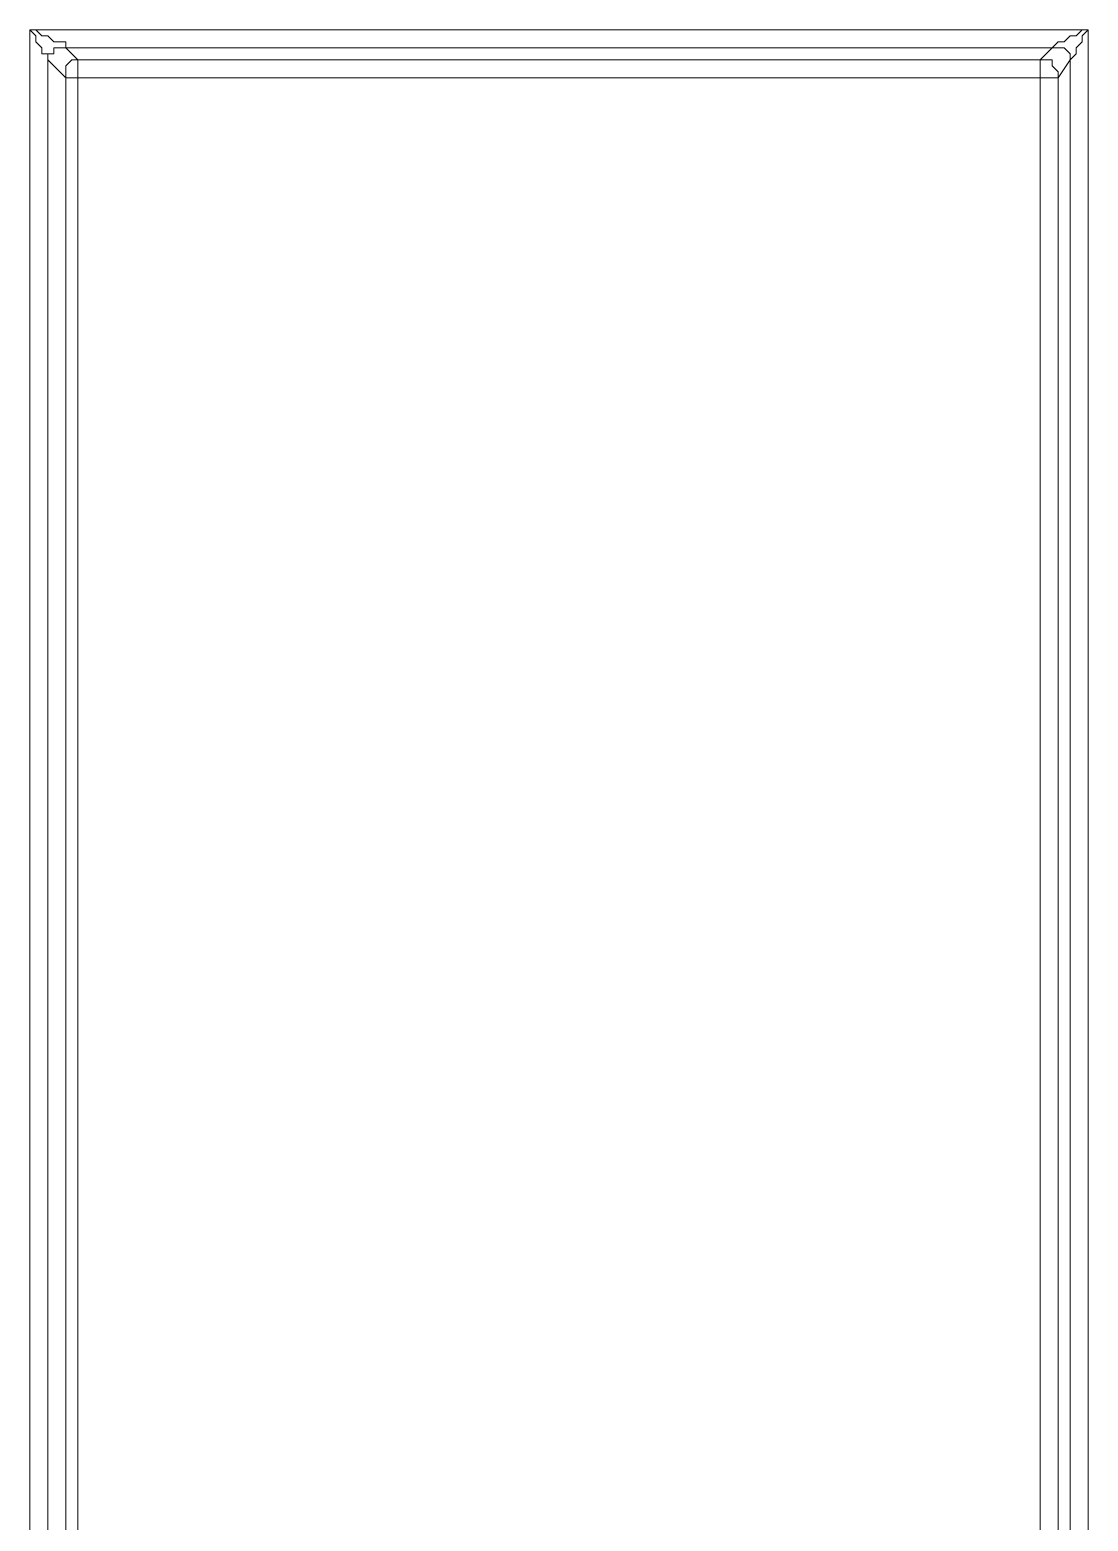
# Model space of a CAD drawing. Header units: centimetres. Extents: x -12.5 to 12.5, y -6.1 to 6.1.
# Drawn here: x -7.345 to -6.725, y -5.385 to -4.51 of the extents above; entities that cross this region are included whole.
import ezdxf

# ---------------------------------------------------------------- set-up
doc = ezdxf.new("R2010")
doc.units = ezdxf.units.CM
doc.header["$MEASUREMENT"] = 0
doc.layers.add('Camada 1', color=7, linetype='Continuous')

msp = doc.modelspace()

# ---------------------------------------------------------------- linework, layer by layer
at = {"layer": 'Camada 1', "lineweight": 9}
for points in [[(-7.34545, -5.71331), (-7.34545, -5.71331), (-7.34545, -4.51034), (-7.34545, -4.51034)], [(-7.34545, -4.51034), (-7.34545, -4.51034), (-6.72456, -4.51034), (-6.72456, -4.51034)], [(-6.72456, -4.51034), (-6.72456, -4.51034), (-6.72456, -5.71331), (-6.72456, -5.71331)], [(-6.74573, -4.52092), (-6.74573, -4.52092), (-7.32428, -4.52092), (-7.32428, -4.52092)], [(-7.32428, -4.52092), (-7.32428, -4.52092), (-7.31723, -4.52798), (-7.31723, -4.52798)], [(-6.75278, -4.52798), (-6.75278, -4.52798), (-6.74573, -4.52092), (-6.74573, -4.52092)], [(-7.33487, -4.52798), (-7.33487, -4.52798), (-7.33487, -5.69567), (-7.33487, -5.69567)], [(-7.32428, -4.53856), (-7.32428, -4.53856), (-7.33487, -4.52798), (-7.33487, -4.52798)], [(-7.31723, -4.52798), (-7.31723, -4.52798), (-6.75278, -4.52798), (-6.75278, -4.52798)], [(-6.73514, -4.52798), (-6.73514, -4.52798), (-6.7422, -4.53856), (-6.7422, -4.53856)], [(-6.73514, -5.69567), (-6.73514, -5.69567), (-6.73514, -4.52798), (-6.73514, -4.52798)], [(-7.32428, -5.68509), (-7.32428, -5.68509), (-7.32428, -4.53856), (-7.32428, -4.53856)], [(-6.75278, -4.53856), (-6.75278, -4.53856), (-7.31723, -4.53856), (-7.31723, -4.53856)], [(-7.31723, -4.53856), (-7.31723, -4.53856), (-7.31723, -5.68509), (-7.31723, -5.68509)], [(-6.75278, -5.68509), (-6.75278, -5.68509), (-6.75278, -4.53856), (-6.75278, -4.53856)], [(-6.7422, -4.53856), (-6.7422, -4.53856), (-6.7422, -5.68509), (-6.7422, -5.68509)]]:
    msp.add_open_spline(points, degree=3, dxfattribs=at)
for points, knots in [([(-7.33487, -4.52798), (-7.33487, -4.52798), (-7.33487, -4.52798), (-7.33487, -4.52798), (-7.33487, -4.52798), (-7.33487, -4.52445), (-7.33487, -4.52445), (-7.33487, -4.52445), (-7.33839, -4.52445), (-7.33839, -4.52445), (-7.33839, -4.52445), (-7.33839, -4.52092), (-7.33839, -4.52092), (-7.33839, -4.52092), (-7.34192, -4.51739), (-7.34192, -4.51739), (-7.34192, -4.51739), (-7.34192, -4.51387), (-7.34192, -4.51387), (-7.34192, -4.51387), (-7.34545, -4.51034), (-7.34545, -4.51034)], [0, 0, 0, 0, 0.142857, 0.142857, 0.142857, 0.285714, 0.285714, 0.285714, 0.428571, 0.428571, 0.428571, 0.571429, 0.571429, 0.571429, 0.714286, 0.714286, 0.714286, 0.857143, 0.857143, 0.857143, 1, 1, 1, 1]), ([(-7.34545, -4.51034), (-7.34545, -4.51034), (-7.34192, -4.51034), (-7.34192, -4.51034), (-7.34192, -4.51034), (-7.33839, -4.51387), (-7.33839, -4.51387), (-7.33839, -4.51387), (-7.33487, -4.51387), (-7.33487, -4.51387), (-7.33487, -4.51387), (-7.33134, -4.51739), (-7.33134, -4.51739), (-7.33134, -4.51739), (-7.32781, -4.51739), (-7.32781, -4.51739), (-7.32781, -4.51739), (-7.32428, -4.51739), (-7.32428, -4.51739), (-7.32428, -4.51739), (-7.32428, -4.52092), (-7.32428, -4.52092)], [0, 0, 0, 0, 0.142857, 0.142857, 0.142857, 0.285714, 0.285714, 0.285714, 0.428571, 0.428571, 0.428571, 0.571429, 0.571429, 0.571429, 0.714286, 0.714286, 0.714286, 0.857143, 0.857143, 0.857143, 1, 1, 1, 1]), ([(-6.74573, -4.52092), (-6.74573, -4.52092), (-6.74573, -4.52092), (-6.74573, -4.52092), (-6.74573, -4.52092), (-6.7422, -4.51739), (-6.7422, -4.51739), (-6.7422, -4.51739), (-6.73867, -4.51739), (-6.73867, -4.51739), (-6.73867, -4.51739), (-6.73514, -4.51387), (-6.73514, -4.51387), (-6.73514, -4.51387), (-6.73162, -4.51387), (-6.73162, -4.51387), (-6.73162, -4.51387), (-6.72809, -4.51034), (-6.72809, -4.51034), (-6.72809, -4.51034), (-6.72456, -4.51034), (-6.72456, -4.51034)], [0, 0, 0, 0, 0.142857, 0.142857, 0.142857, 0.285714, 0.285714, 0.285714, 0.428571, 0.428571, 0.428571, 0.571429, 0.571429, 0.571429, 0.714286, 0.714286, 0.714286, 0.857143, 0.857143, 0.857143, 1, 1, 1, 1]), ([(-6.72456, -4.51034), (-6.72456, -4.51034), (-6.72809, -4.51387), (-6.72809, -4.51387), (-6.72809, -4.51387), (-6.72809, -4.51739), (-6.72809, -4.51739), (-6.72809, -4.51739), (-6.73162, -4.52092), (-6.73162, -4.52092), (-6.73162, -4.52092), (-6.73162, -4.52445), (-6.73162, -4.52445), (-6.73162, -4.52445), (-6.73514, -4.52798), (-6.73514, -4.52798)], [0, 0, 0, 0, 0.2, 0.2, 0.2, 0.4, 0.4, 0.4, 0.6, 0.6, 0.6, 0.8, 0.8, 0.8, 1, 1, 1, 1]), ([(-7.32428, -4.52092), (-7.32428, -4.52092), (-7.32781, -4.52092), (-7.32781, -4.52092), (-7.32781, -4.52092), (-7.33134, -4.52092), (-7.33134, -4.52092), (-7.33134, -4.52092), (-7.33134, -4.52445), (-7.33134, -4.52445), (-7.33134, -4.52445), (-7.33487, -4.52445), (-7.33487, -4.52445), (-7.33487, -4.52445), (-7.33487, -4.52798), (-7.33487, -4.52798)], [0, 0, 0, 0, 0.2, 0.2, 0.2, 0.4, 0.4, 0.4, 0.6, 0.6, 0.6, 0.8, 0.8, 0.8, 1, 1, 1, 1]), ([(-6.73514, -4.52798), (-6.73514, -4.52798), (-6.73514, -4.52798), (-6.73514, -4.52798), (-6.73514, -4.52798), (-6.73514, -4.52445), (-6.73514, -4.52445), (-6.73514, -4.52445), (-6.73867, -4.52092), (-6.73867, -4.52092), (-6.73867, -4.52092), (-6.7422, -4.52092), (-6.7422, -4.52092), (-6.7422, -4.52092), (-6.74573, -4.52092), (-6.74573, -4.52092)], [0, 0, 0, 0, 0.2, 0.2, 0.2, 0.4, 0.4, 0.4, 0.6, 0.6, 0.6, 0.8, 0.8, 0.8, 1, 1, 1, 1]), ([(-7.31723, -4.52798), (-7.31723, -4.52798), (-7.31723, -4.52798), (-7.31723, -4.52798), (-7.31723, -4.52798), (-7.32075, -4.52798), (-7.32075, -4.52798), (-7.32075, -4.52798), (-7.32428, -4.53151), (-7.32428, -4.53151), (-7.32428, -4.53151), (-7.32428, -4.53503), (-7.32428, -4.53503), (-7.32428, -4.53503), (-7.32428, -4.53856), (-7.32428, -4.53856)], [0, 0, 0, 0, 0.2, 0.2, 0.2, 0.4, 0.4, 0.4, 0.6, 0.6, 0.6, 0.8, 0.8, 0.8, 1, 1, 1, 1]), ([(-7.31723, -4.53856), (-7.31723, -4.53856), (-7.31723, -4.53503), (-7.31723, -4.53503), (-7.31723, -4.53503), (-7.31723, -4.53151), (-7.31723, -4.53151), (-7.31723, -4.53151), (-7.31723, -4.52798), (-7.31723, -4.52798)], [0, 0, 0, 0, 0.333333, 0.333333, 0.333333, 0.666667, 0.666667, 0.666667, 1, 1, 1, 1]), ([(-6.7422, -4.53856), (-6.7422, -4.53856), (-6.7422, -4.53503), (-6.7422, -4.53503), (-6.7422, -4.53503), (-6.74573, -4.53151), (-6.74573, -4.53151), (-6.74573, -4.53151), (-6.74573, -4.52798), (-6.74573, -4.52798), (-6.74573, -4.52798), (-6.74925, -4.52798), (-6.74925, -4.52798), (-6.74925, -4.52798), (-6.75278, -4.52798), (-6.75278, -4.52798)], [0, 0, 0, 0, 0.2, 0.2, 0.2, 0.4, 0.4, 0.4, 0.6, 0.6, 0.6, 0.8, 0.8, 0.8, 1, 1, 1, 1]), ([(-6.75278, -4.53856), (-6.75278, -4.53856), (-6.75278, -4.53503), (-6.75278, -4.53503), (-6.75278, -4.53503), (-6.75278, -4.53151), (-6.75278, -4.53151), (-6.75278, -4.53151), (-6.75278, -4.52798), (-6.75278, -4.52798)], [0, 0, 0, 0, 0.333333, 0.333333, 0.333333, 0.666667, 0.666667, 0.666667, 1, 1, 1, 1]), ([(-7.31723, -4.53856), (-7.31723, -4.53856), (-7.31723, -4.53856), (-7.31723, -4.53856), (-7.31723, -4.53856), (-7.32075, -4.53856), (-7.32075, -4.53856), (-7.32075, -4.53856), (-7.32428, -4.53856), (-7.32428, -4.53856)], [0, 0, 0, 0, 0.333333, 0.333333, 0.333333, 0.666667, 0.666667, 0.666667, 1, 1, 1, 1]), ([(-6.7422, -4.53856), (-6.7422, -4.53856), (-6.7422, -4.53856), (-6.7422, -4.53856), (-6.7422, -4.53856), (-6.74573, -4.53856), (-6.74573, -4.53856), (-6.74573, -4.53856), (-6.74925, -4.53856), (-6.74925, -4.53856), (-6.74925, -4.53856), (-6.75278, -4.53856), (-6.75278, -4.53856)], [0, 0, 0, 0, 0.25, 0.25, 0.25, 0.5, 0.5, 0.5, 0.75, 0.75, 0.75, 1, 1, 1, 1])]:
    msp.add_open_spline(points, degree=3, knots=knots, dxfattribs=at)

doc.saveas('drawing.dxf')
